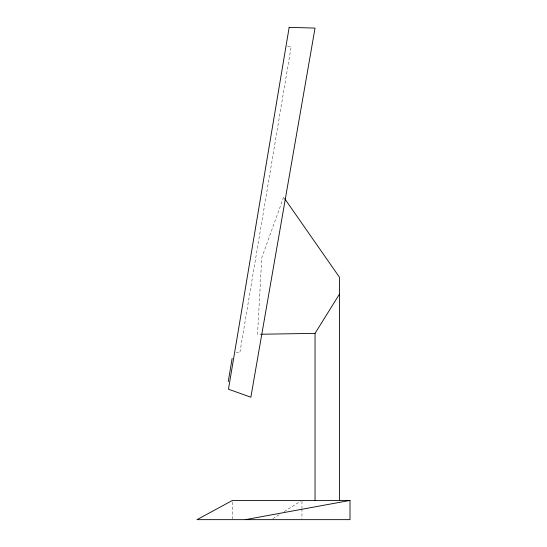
<?xml version="1.0" encoding="UTF-8"?>
<svg xmlns="http://www.w3.org/2000/svg" width="547" height="547" viewBox="0 0 547 547"><rect width="100%" height="100%" fill="white"/><g stroke="black" fill="none" stroke-linecap="round" stroke-linejoin="round"><path stroke-width="0.41" stroke-dasharray="2.73 2.05" d="M283.64 197.146L261.787 257.692L257.528 334.279L260.905 334.231M272.789 518.754L279.196 514.734M284.173 511.602L300.535 501.326M287.524 46.092L291.168 46.7L239.812 352.883L236.167 352.275M301.958 501.264L301.958 507.951M301.958 508.785L301.958 518.816M232.475 502.105L232.475 518.816"/><path stroke-width="0.82" d="M228.236 381.69L232.14 358.401M315.038 500.43L315.038 333.376L339.427 294.197M245.384 519.65L350.005 500.43L350.005 519.65L196.995 519.65L232.475 500.43L350.005 500.43M261.753 334.217L315.038 333.376M284.611 198.54L339.427 277.199L339.427 500.43M289.165 27.35L228.468 389.218L250.854 397.211L315.038 28.088L289.165 27.35"/></g></svg>
